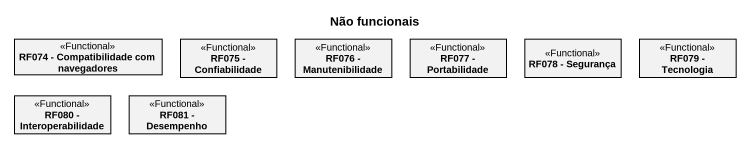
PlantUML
@startuml
title Não funcionais
hide circle
hide empty members
class "RF074 - Compatibilidade com navegadores" as RF074_Compatibilidade_com <<Functional>>
class "RF075 - Confiabilidade" as RF075_Confiabilidade <<Functional>>
class "RF076 - Manutenibilidade" as RF076_Manutenibilidade <<Functional>>
class "RF077 - Portabilidade" as RF077_Portabilidade <<Functional>>
class "RF078 - Segurança" as RF078_Segurança <<Functional>>
class "RF079 - Tecnologia" as RF079_Tecnologia <<Functional>>
class "RF080 - Interoperabilidade" as RF080_Interoperabilidade <<Functional>>
class "RF081 - Desempenho" as RF081_Desempenho <<Functional>>
@enduml
